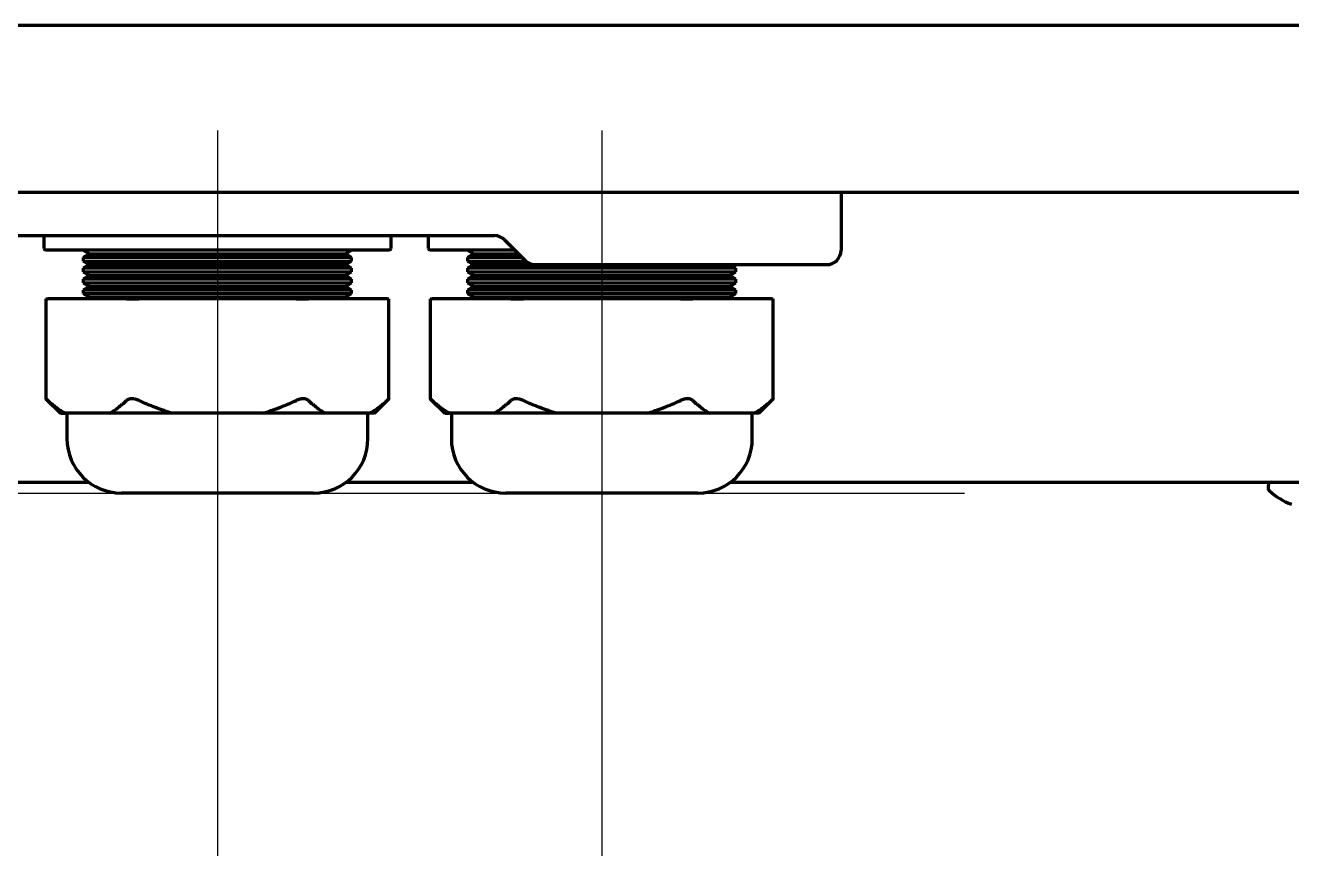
# Model space of a CAD drawing. Header units: inches. Extents: x -3022 to 7311, y 343 to 5680.
# Drawn here: x 6600.5 to 6775.1, y 2163.8 to 2278.3 of the extents above; entities that cross this region are included whole.
import ezdxf

# ---------------------------------------------------------------- set-up
doc = ezdxf.new("R2010")
doc.units = ezdxf.units.IN

# ---------------------------------------------------------------- blocks, each defined once
blk = doc.blocks.new('A$C29D5572B')
at = {"color": 1}
for p, q in [((0, 50), (0, -50)), ((-50, 0), (50, 0))]:
    blk.add_line(p, q, dxfattribs=at)
blk = doc.blocks.new('A$C0F8E2EAE')
blk.add_blockref('A$C29D5572B', (0, 0))

msp = doc.modelspace()

# ---------------------------------------------------------------- linework, layer by layer
at = {"linetype": 'Continuous', "lineweight": 70}
for p, q in [((7250.07, 2278.29), (6405.87, 2278.29)), ((6388.97, 2255.29), (7266.97, 2255.29)), ((6712.97, 2255.29), (6712.97, 2252.29)), ((6712.97, 2252.29), (6712.97, 2247.29)), ((6490.8, 2249.29), (6665.15, 2249.29)), ((6603.03, 2249.29), (6603.03, 2247.54)), ((6650.91, 2247.54), (6650.91, 2249.29)), ((6656.03, 2249.29), (6656.03, 2247.54)), ((6666.56, 2248.71), (6669.39, 2245.88)), ((6603.52, 2247.29), (6603.28, 2247.29)), ((6614.49, 2247.29), (6603.52, 2247.29)), ((6608.47, 2247.29), (6609.34, 2246.79)), ((6609.34, 2246.79), (6608.47, 2246.29)), ((6645.47, 2246.29), (6608.47, 2246.29)), ((6608.47, 2246.29), (6608.47, 2245.79)), ((6608.47, 2245.79), (6626.97, 2245.79)), ((6608.47, 2245.79), (6609.34, 2245.29)), ((6609.34, 2246.79), (6626.97, 2246.79)), ((6616, 2247.29), (6614.49, 2247.29)), ((6637.94, 2247.29), (6616, 2247.29)), ((6626.97, 2246.79), (6644.61, 2246.79)), ((6626.97, 2245.79), (6645.47, 2245.79)), ((6639.46, 2247.29), (6637.94, 2247.29)), ((6650.43, 2247.29), (6639.46, 2247.29)), ((6644.61, 2246.79), (6645.47, 2247.29)), ((6645.47, 2246.29), (6644.61, 2246.79)), ((6644.61, 2245.29), (6645.47, 2245.79)), ((6645.47, 2245.79), (6645.47, 2246.29)), ((6650.66, 2247.29), (6650.43, 2247.29)), ((6656.52, 2247.29), (6656.28, 2247.29)), ((6667.49, 2247.29), (6656.52, 2247.29)), ((6661.47, 2247.29), (6662.34, 2246.79)), ((6662.34, 2246.79), (6661.47, 2246.29)), ((6661.47, 2246.29), (6661.47, 2245.79)), ((6668.98, 2246.29), (6661.47, 2246.29)), ((6661.47, 2245.79), (6669.48, 2245.79)), ((6661.47, 2245.79), (6662.34, 2245.29)), ((6662.34, 2246.79), (6668.47, 2246.79)), ((6667.97, 2247.29), (6667.49, 2247.29)), ((6609.34, 2245.29), (6608.47, 2244.79)), ((6645.47, 2244.79), (6608.47, 2244.79)), ((6608.47, 2244.79), (6608.47, 2244.29)), ((6608.47, 2244.29), (6609.34, 2243.79)), ((6608.47, 2244.29), (6626.97, 2244.29)), ((6609.34, 2245.29), (6626.97, 2245.29)), ((6626.97, 2245.29), (6644.61, 2245.29)), ((6626.97, 2244.29), (6645.47, 2244.29)), ((6645.47, 2244.79), (6644.61, 2245.29)), ((6644.61, 2243.79), (6645.47, 2244.29)), ((6645.47, 2244.29), (6645.47, 2244.79)), ((6662.34, 2245.29), (6661.47, 2244.79)), ((6698.47, 2244.79), (6661.47, 2244.79)), ((6661.47, 2244.79), (6661.47, 2244.29)), ((6661.47, 2244.29), (6662.34, 2243.79)), ((6661.47, 2244.29), (6679.97, 2244.29)), ((6662.34, 2245.29), (6670.8, 2245.29)), ((6670.8, 2245.29), (6710.97, 2245.29)), ((6679.97, 2244.29), (6698.47, 2244.29)), ((6698.47, 2244.79), (6697.61, 2245.29)), ((6697.61, 2243.79), (6698.47, 2244.29)), ((6698.47, 2244.29), (6698.47, 2244.79)), ((6609.34, 2243.79), (6608.47, 2243.29)), ((6645.47, 2243.29), (6608.47, 2243.29)), ((6608.47, 2243.29), (6608.47, 2242.79)), ((6608.47, 2242.79), (6626.97, 2242.79)), ((6608.47, 2242.79), (6609.34, 2242.29)), ((6609.34, 2242.29), (6608.47, 2241.79)), ((6609.34, 2243.79), (6626.97, 2243.79)), ((6609.34, 2242.29), (6626.97, 2242.29)), ((6626.97, 2243.79), (6644.61, 2243.79)), ((6626.97, 2242.79), (6645.47, 2242.79)), ((6626.97, 2242.29), (6644.61, 2242.29)), ((6645.47, 2243.29), (6644.61, 2243.79)), ((6644.61, 2242.29), (6645.47, 2242.79)), ((6645.47, 2241.79), (6644.61, 2242.29)), ((6645.47, 2242.79), (6645.47, 2243.29)), ((6662.34, 2243.79), (6661.47, 2243.29)), ((6661.47, 2243.29), (6661.47, 2242.79)), ((6698.47, 2243.29), (6661.47, 2243.29)), ((6661.47, 2242.79), (6662.34, 2242.29)), ((6661.47, 2242.79), (6679.97, 2242.79)), ((6662.34, 2242.29), (6661.47, 2241.79)), ((6662.34, 2243.79), (6679.97, 2243.79)), ((6662.34, 2242.29), (6679.97, 2242.29)), ((6679.97, 2243.79), (6697.61, 2243.79)), ((6679.97, 2242.79), (6698.47, 2242.79)), ((6679.97, 2242.29), (6697.61, 2242.29)), ((6698.47, 2243.29), (6697.61, 2243.79)), ((6697.61, 2242.29), (6698.47, 2242.79)), ((6698.47, 2241.79), (6697.61, 2242.29)), ((6698.47, 2242.79), (6698.47, 2243.29)), ((6603.32, 2240.59), (6603.59, 2240.59)), ((6603.32, 2240.59), (6603.32, 2226.79)), ((6614.42, 2240.59), (6603.59, 2240.59)), ((6645.47, 2241.79), (6608.47, 2241.79)), ((6608.47, 2241.79), (6608.47, 2241.29)), ((6608.47, 2241.29), (6626.97, 2241.29)), ((6608.47, 2241.29), (6609.34, 2240.79)), ((6609.34, 2240.79), (6608.99, 2240.59)), ((6609.34, 2240.79), (6626.97, 2240.79)), ((6614.42, 2240.59), (6616.15, 2240.59)), ((6637.8, 2240.59), (6616.15, 2240.59)), ((6626.97, 2241.29), (6645.47, 2241.29)), ((6626.97, 2240.79), (6644.61, 2240.79)), ((6637.8, 2240.59), (6639.53, 2240.59)), ((6650.36, 2240.59), (6639.53, 2240.59)), ((6644.61, 2240.79), (6645.47, 2241.29)), ((6644.95, 2240.59), (6644.61, 2240.79)), ((6645.47, 2241.29), (6645.47, 2241.79)), ((6650.36, 2240.59), (6650.62, 2240.59)), ((6650.62, 2226.79), (6650.62, 2240.59)), ((6656.32, 2240.59), (6656.59, 2240.59)), ((6656.32, 2240.59), (6656.32, 2226.79)), ((6667.42, 2240.59), (6656.59, 2240.59)), ((6698.47, 2241.79), (6661.47, 2241.79)), ((6661.47, 2241.79), (6661.47, 2241.29)), ((6661.47, 2241.29), (6662.34, 2240.79)), ((6661.47, 2241.29), (6679.97, 2241.29)), ((6662.34, 2240.79), (6661.99, 2240.59)), ((6662.34, 2240.79), (6679.97, 2240.79)), ((6667.42, 2240.59), (6669.15, 2240.59)), ((6690.8, 2240.59), (6669.15, 2240.59)), ((6679.97, 2241.29), (6698.47, 2241.29)), ((6679.97, 2240.79), (6697.61, 2240.79)), ((6690.8, 2240.59), (6692.53, 2240.59)), ((6703.36, 2240.59), (6692.53, 2240.59)), ((6697.61, 2240.79), (6698.47, 2241.29)), ((6697.95, 2240.59), (6697.61, 2240.79)), ((6698.47, 2241.29), (6698.47, 2241.79)), ((6703.36, 2240.59), (6703.62, 2240.59)), ((6703.62, 2226.79), (6703.62, 2240.59)), ((6603.32, 2226.79), (6605.32, 2224.79)), ((6648.62, 2224.79), (6650.62, 2226.79)), ((6656.32, 2226.79), (6658.32, 2224.79)), ((6701.62, 2224.79), (6703.62, 2226.79)), ((6605.32, 2224.79), (6605.91, 2224.79)), ((6609, 2224.79), (6605.91, 2224.79)), ((6606.22, 2224.79), (6606.22, 2221.29)), ((6612.09, 2224.79), (6609, 2224.79)), ((6620.79, 2224.79), (6612.09, 2224.79)), ((6626.97, 2224.79), (6620.79, 2224.79)), ((6633.15, 2224.79), (6626.97, 2224.79)), ((6641.85, 2224.79), (6633.15, 2224.79)), ((6644.94, 2224.79), (6641.85, 2224.79)), ((6648.03, 2224.79), (6644.94, 2224.79)), ((6647.72, 2221.29), (6647.72, 2224.79)), ((6648.62, 2224.79), (6648.03, 2224.79)), ((6658.32, 2224.79), (6658.91, 2224.79)), ((6662, 2224.79), (6658.91, 2224.79)), ((6659.22, 2224.79), (6659.22, 2221.29)), ((6665.09, 2224.79), (6662, 2224.79)), ((6673.79, 2224.79), (6665.09, 2224.79)), ((6679.97, 2224.79), (6673.79, 2224.79)), ((6686.15, 2224.79), (6679.97, 2224.79)), ((6694.85, 2224.79), (6686.15, 2224.79)), ((6697.94, 2224.79), (6694.85, 2224.79)), ((6701.03, 2224.79), (6697.94, 2224.79)), ((6700.72, 2221.29), (6700.72, 2224.79)), ((6701.62, 2224.79), (6701.03, 2224.79)), ((6591.73, 2215.29), (6609.23, 2215.29)), ((6644.73, 2215.29), (6662.23, 2215.29)), ((6697.74, 2215.29), (6800.98, 2215.29)), ((6771.85, 2214.79), (6771.85, 2214.5)), ((6640.22, 2213.79), (6613.72, 2213.79)), ((6693.22, 2213.79), (6666.72, 2213.79)), ((6775.1, 2212.27), (6775.1, 2212.25))]:
    msp.add_line(p, q, dxfattribs=at)
for centre, radius, start, end in [((6665.15, 2247.29), 2, 45, 90), ((6603.28, 2247.54), 0.25, 180, 270), ((6650.66, 2247.54), 0.25, 270, 0), ((6656.28, 2247.54), 0.25, 180, 270), ((6670.8, 2247.29), 2, 225, 270), ((6710.97, 2247.29), 2, 270, 0), ((6613.72, 2221.29), 7.5, 180, 270), ((6640.22, 2221.29), 7.5, 270, 0), ((6666.72, 2221.29), 7.5, 180, 270), ((6693.22, 2221.29), 7.5, 270, 0), ((6772.35, 2214.79), 0.5, 90, 180), ((6772.35, 2214.5), 0.5, 180, 226.2253), ((6777.85, 2220.24), 8.45, 226.2253, 251.0075)]:
    msp.add_arc(centre, radius, start, end, dxfattribs=at)
for points, knots in [([(6603.59, 2226.55), (6603.55, 2226.58), (6603.51, 2226.62), (6603.45, 2226.68), (6603.42, 2226.7), (6603.39, 2226.73), (6603.38, 2226.74), (6603.37, 2226.75), (6603.36, 2226.76), (6603.35, 2226.77), (6603.33, 2226.79), (6603.32, 2226.79), (6603.32, 2226.79), (6603.32, 2226.79), (6603.32, 2226.79)], [0, 0, 0, 0, 0.249844, 0.249844, 0.499688, 0.499688, 0.562149, 0.562149, 0.62461, 0.749532, 0.749532, 0.999375, 0.999375, 1, 1, 1, 1]), ([(6605.91, 2224.79), (6605.51, 2225.02), (6605.12, 2225.28), (6604.35, 2225.87), (6603.97, 2226.2), (6603.59, 2226.55)], [0, 0, 0, 0, 0.5, 0.5, 1, 1, 1, 1]), ([(6612.09, 2224.79), (6612.49, 2225.02), (6612.89, 2225.28), (6613.66, 2225.87), (6614.04, 2226.2), (6614.42, 2226.55)], [0, 0, 0, 0, 0.5, 0.5, 1, 1, 1, 1]), ([(6616.15, 2226.55), (6616.07, 2226.58), (6615.98, 2226.62), (6615.81, 2226.68), (6615.73, 2226.7), (6615.62, 2226.73), (6615.6, 2226.74), (6615.56, 2226.75), (6615.5, 2226.76), (6615.43, 2226.77), (6615.31, 2226.79), (6615.23, 2226.79), (6615.13, 2226.79), (6615.11, 2226.79), (6615.07, 2226.79), (6615.01, 2226.79), (6614.92, 2226.78), (6614.86, 2226.76), (6614.81, 2226.75), (6614.79, 2226.75), (6614.76, 2226.74), (6614.74, 2226.73), (6614.66, 2226.7), (6614.61, 2226.68), (6614.5, 2226.62), (6614.46, 2226.58), (6614.42, 2226.55)], [0, 0, 0, 0, 0.125, 0.125, 0.25, 0.25, 0.28125, 0.28125, 0.3125, 0.375, 0.375, 0.5, 0.5, 0.53125, 0.53125, 0.5625, 0.625, 0.6875, 0.6875, 0.71875, 0.71875, 0.75, 0.75, 0.875, 0.875, 1, 1, 1, 1]), ([(6620.79, 2224.79), (6620, 2225.02), (6619.21, 2225.28), (6617.66, 2225.87), (6616.9, 2226.2), (6616.15, 2226.55)], [0, 0, 0, 0, 0.5, 0.5, 1, 1, 1, 1]), ([(6633.15, 2224.79), (6633.95, 2225.02), (6634.74, 2225.28), (6636.28, 2225.87), (6637.05, 2226.2), (6637.8, 2226.55)], [0, 0, 0, 0, 0.5, 0.5, 1, 1, 1, 1]), ([(6639.53, 2226.55), (6639.49, 2226.58), (6639.44, 2226.62), (6639.34, 2226.68), (6639.29, 2226.7), (6639.21, 2226.73), (6639.19, 2226.74), (6639.16, 2226.75), (6639.11, 2226.76), (6639.06, 2226.77), (6638.95, 2226.79), (6638.88, 2226.79), (6638.78, 2226.79), (6638.76, 2226.79), (6638.72, 2226.79), (6638.66, 2226.79), (6638.56, 2226.78), (6638.47, 2226.76), (6638.41, 2226.75), (6638.39, 2226.75), (6638.35, 2226.74), (6638.33, 2226.73), (6638.22, 2226.7), (6638.13, 2226.68), (6637.97, 2226.62), (6637.88, 2226.58), (6637.8, 2226.55)], [0, 0, 0, 0, 0.125, 0.125, 0.25, 0.25, 0.28125, 0.28125, 0.3125, 0.375, 0.375, 0.5, 0.5, 0.53125, 0.53125, 0.5625, 0.625, 0.6875, 0.6875, 0.71875, 0.71875, 0.75, 0.75, 0.875, 0.875, 1, 1, 1, 1]), ([(6639.53, 2226.55), (6639.91, 2226.2), (6640.29, 2225.87), (6641.06, 2225.28), (6641.45, 2225.02), (6641.85, 2224.79)], [0, 0, 0, 0, 0.5, 0.5, 1, 1, 1, 1]), ([(6650.36, 2226.55), (6649.98, 2226.2), (6649.6, 2225.87), (6648.83, 2225.28), (6648.43, 2225.02), (6648.03, 2224.79)], [0, 0, 0, 0, 0.5, 0.5, 1, 1, 1, 1]), ([(6650.62, 2226.79), (6650.62, 2226.79), (6650.62, 2226.79), (6650.62, 2226.79), (6650.62, 2226.79), (6650.61, 2226.78), (6650.59, 2226.76), (6650.58, 2226.75), (6650.57, 2226.75), (6650.56, 2226.74), (6650.56, 2226.73), (6650.53, 2226.7), (6650.5, 2226.68), (6650.44, 2226.62), (6650.4, 2226.58), (6650.36, 2226.55)], [0, 0, 0, 0, 0.061914, 0.061914, 0.124453, 0.249531, 0.374609, 0.374609, 0.437148, 0.437148, 0.499687, 0.499687, 0.749844, 0.749844, 1, 1, 1, 1]), ([(6656.59, 2226.55), (6656.55, 2226.58), (6656.51, 2226.62), (6656.45, 2226.68), (6656.42, 2226.7), (6656.39, 2226.73), (6656.38, 2226.74), (6656.37, 2226.75), (6656.36, 2226.76), (6656.35, 2226.77), (6656.33, 2226.79), (6656.32, 2226.79), (6656.32, 2226.79), (6656.32, 2226.79), (6656.32, 2226.79)], [0, 0, 0, 0, 0.249844, 0.249844, 0.499688, 0.499688, 0.562149, 0.562149, 0.62461, 0.749532, 0.749532, 0.999375, 0.999375, 1, 1, 1, 1]), ([(6658.91, 2224.79), (6658.51, 2225.02), (6658.12, 2225.28), (6657.35, 2225.87), (6656.97, 2226.2), (6656.59, 2226.55)], [0, 0, 0, 0, 0.5, 0.5, 1, 1, 1, 1]), ([(6665.09, 2224.79), (6665.49, 2225.02), (6665.89, 2225.28), (6666.66, 2225.87), (6667.04, 2226.2), (6667.42, 2226.55)], [0, 0, 0, 0, 0.5, 0.5, 1, 1, 1, 1]), ([(6669.15, 2226.55), (6669.07, 2226.58), (6668.98, 2226.62), (6668.81, 2226.68), (6668.73, 2226.7), (6668.62, 2226.73), (6668.6, 2226.74), (6668.56, 2226.75), (6668.5, 2226.76), (6668.43, 2226.77), (6668.31, 2226.79), (6668.23, 2226.79), (6668.13, 2226.79), (6668.11, 2226.79), (6668.07, 2226.79), (6668.01, 2226.79), (6667.92, 2226.78), (6667.86, 2226.76), (6667.81, 2226.75), (6667.79, 2226.75), (6667.76, 2226.74), (6667.74, 2226.73), (6667.66, 2226.7), (6667.61, 2226.68), (6667.5, 2226.62), (6667.46, 2226.58), (6667.42, 2226.55)], [0, 0, 0, 0, 0.125, 0.125, 0.25, 0.25, 0.28125, 0.28125, 0.3125, 0.375, 0.375, 0.5, 0.5, 0.53125, 0.53125, 0.5625, 0.625, 0.6875, 0.6875, 0.71875, 0.71875, 0.75, 0.75, 0.875, 0.875, 1, 1, 1, 1]), ([(6673.79, 2224.79), (6673, 2225.02), (6672.21, 2225.28), (6670.66, 2225.87), (6669.9, 2226.2), (6669.15, 2226.55)], [0, 0, 0, 0, 0.5, 0.5, 1, 1, 1, 1]), ([(6686.15, 2224.79), (6686.95, 2225.02), (6687.74, 2225.28), (6689.28, 2225.87), (6690.05, 2226.2), (6690.8, 2226.55)], [0, 0, 0, 0, 0.5, 0.5, 1, 1, 1, 1]), ([(6692.53, 2226.55), (6692.49, 2226.58), (6692.44, 2226.62), (6692.34, 2226.68), (6692.29, 2226.7), (6692.21, 2226.73), (6692.19, 2226.74), (6692.16, 2226.75), (6692.11, 2226.76), (6692.06, 2226.77), (6691.95, 2226.79), (6691.88, 2226.79), (6691.78, 2226.79), (6691.76, 2226.79), (6691.72, 2226.79), (6691.66, 2226.79), (6691.56, 2226.78), (6691.47, 2226.76), (6691.41, 2226.75), (6691.39, 2226.75), (6691.35, 2226.74), (6691.33, 2226.73), (6691.22, 2226.7), (6691.13, 2226.68), (6690.97, 2226.62), (6690.88, 2226.58), (6690.8, 2226.55)], [0, 0, 0, 0, 0.125, 0.125, 0.25, 0.25, 0.28125, 0.28125, 0.3125, 0.375, 0.375, 0.5, 0.5, 0.53125, 0.53125, 0.5625, 0.625, 0.6875, 0.6875, 0.71875, 0.71875, 0.75, 0.75, 0.875, 0.875, 1, 1, 1, 1]), ([(6692.53, 2226.55), (6692.91, 2226.2), (6693.29, 2225.87), (6694.06, 2225.28), (6694.45, 2225.02), (6694.85, 2224.79)], [0, 0, 0, 0, 0.5, 0.5, 1, 1, 1, 1]), ([(6703.36, 2226.55), (6702.98, 2226.2), (6702.6, 2225.87), (6701.83, 2225.28), (6701.43, 2225.02), (6701.03, 2224.79)], [0, 0, 0, 0, 0.5, 0.5, 1, 1, 1, 1]), ([(6703.62, 2226.79), (6703.62, 2226.79), (6703.62, 2226.79), (6703.62, 2226.79), (6703.62, 2226.79), (6703.61, 2226.78), (6703.59, 2226.76), (6703.58, 2226.75), (6703.57, 2226.75), (6703.56, 2226.74), (6703.56, 2226.73), (6703.53, 2226.7), (6703.5, 2226.68), (6703.44, 2226.62), (6703.4, 2226.58), (6703.36, 2226.55)], [0, 0, 0, 0, 0.061914, 0.061914, 0.124453, 0.249531, 0.374609, 0.374609, 0.437148, 0.437148, 0.499687, 0.499687, 0.749844, 0.749844, 1, 1, 1, 1])]:
    msp.add_open_spline(points, degree=3, knots=knots, dxfattribs=at)

# ---------------------------------------------------------------- block references
for p in [(6573.97, 2213.79), (6626.97, 2213.79), (6679.97, 2213.79)]:
    msp.add_blockref('A$C0F8E2EAE', p)

doc.saveas('drawing.dxf')
